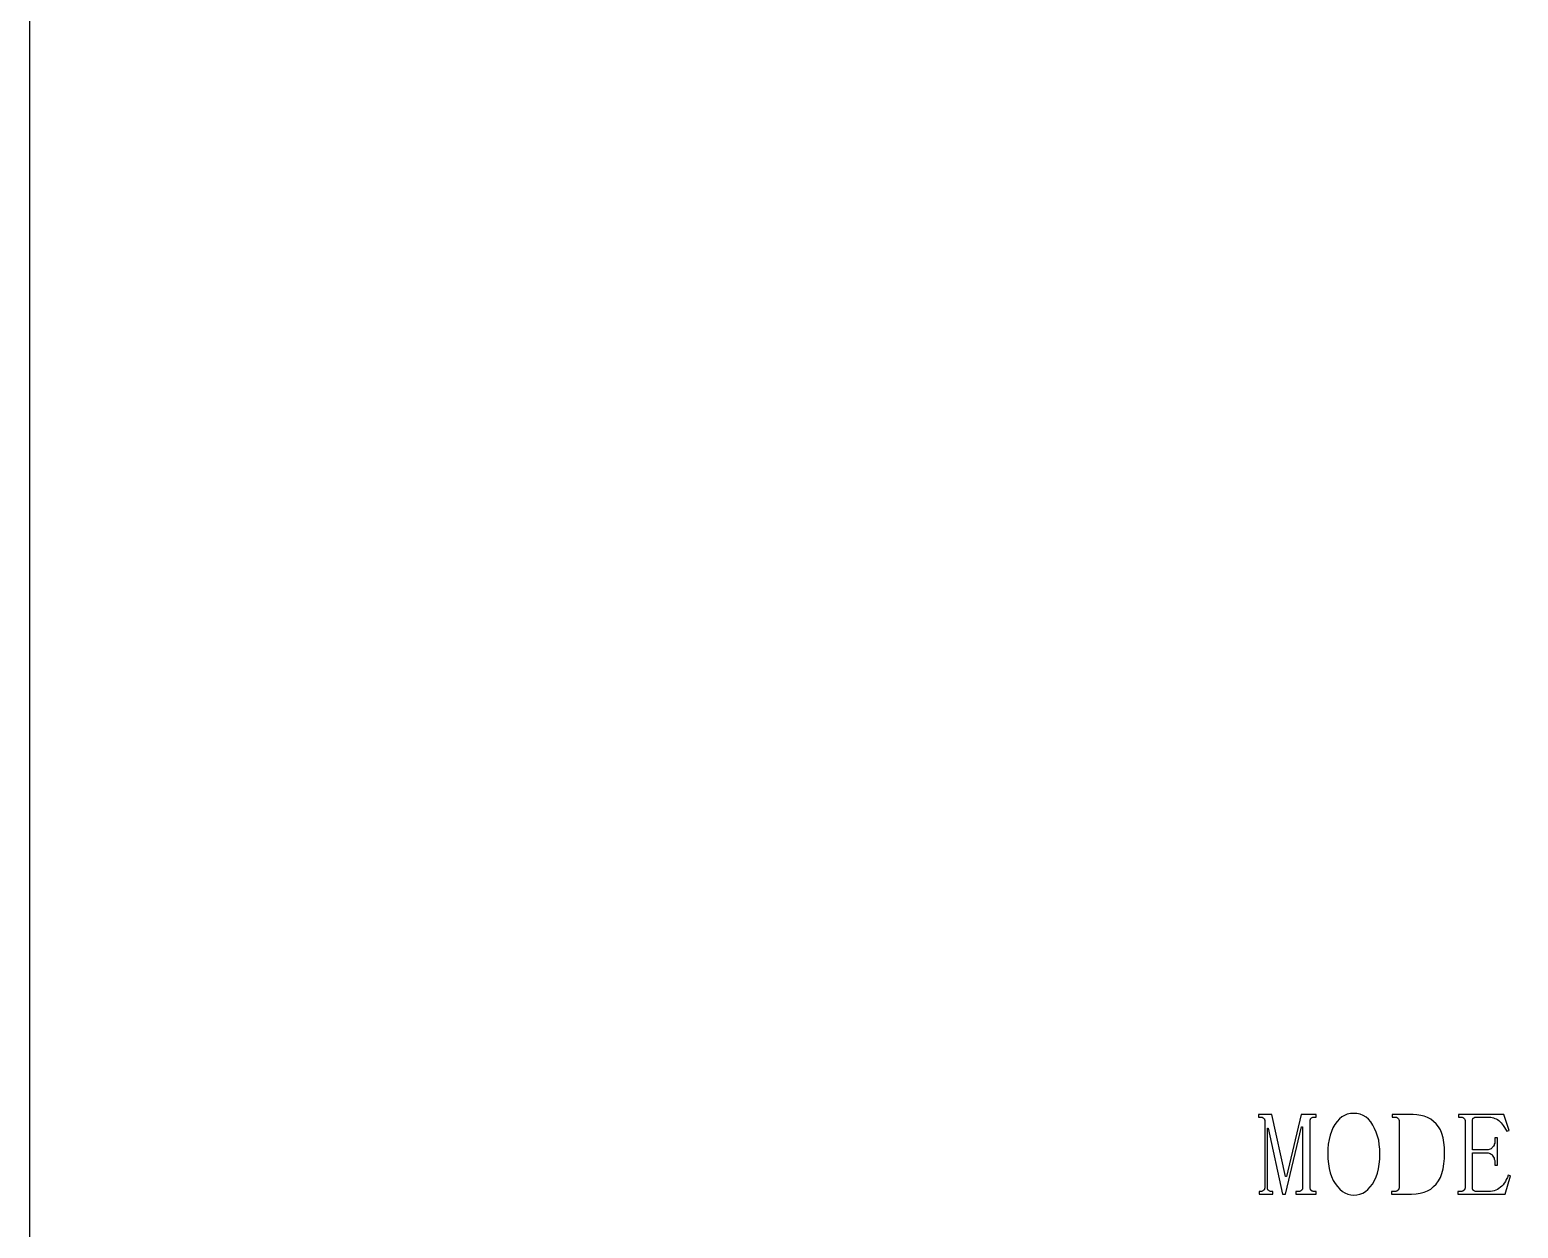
# Model space of a CAD drawing. Extents: x -275 to 275, y -225 to 225.
# Drawn here: x -275 to -205.7, y -168.3 to -112.5 of the extents above; entities that cross this region are included whole.
import ezdxf

# ---------------------------------------------------------------- set-up
doc = ezdxf.new("R2010")
doc.units = 0
doc.header["$MEASUREMENT"] = 0
doc.layers.get('0').update_dxf_attribs({"linetype": 'CONTINUOUS'})

msp = doc.modelspace()

# ---------------------------------------------------------------- linework, layer by layer
msp.add_lwpolyline([(-275, 224, -0.414214), (-273.99998, 225), (-273.99998, 225), (273.99998, 225), (273.99998, 225, -0.414214), (275, 224), (275, 224), (275, -224), (275, -224, -0.414214), (273.99998, -225), (273.99998, -225), (-273.99998, -225), (-273.99998, -225, -0.414214), (-275, -224), (-275, -224), (-275, 224)], format="xyb")
for points in [[(-215.4, -166.42), (-215.4, -166.39), (-215.4, -166.39), (-215.4, -163.28), (-215.4, -163.28), (-215.4, -163.26), (-215.4, -163.26), (-215.4, -163.24), (-215.4, -163.24), (-215.39, -163.22), (-215.39, -163.22), (-215.39, -163.2), (-215.39, -163.2), (-215.38, -163.19), (-215.38, -163.19), (-215.37, -163.17), (-215.37, -163.17), (-215.36, -163.16), (-215.36, -163.16), (-215.34, -163.15), (-215.34, -163.15), (-215.33, -163.14), (-215.33, -163.14), (-215.3, -163.13), (-215.3, -163.13), (-215.28, -163.12), (-215.28, -163.12), (-215.26, -163.12), (-215.26, -163.12), (-215.23, -163.12), (-215.23, -163.12), (-215.21, -163.12), (-215.21, -163.12), (-215.12, -163.12), (-215.12, -163.12), (-215.12, -162.99), (-215.12, -162.99), (-215.82, -162.99), (-215.82, -162.99), (-216.5, -165.87), (-216.5, -165.87), (-216.54, -165.87), (-216.54, -165.87), (-217.18, -162.99), (-217.18, -162.99), (-217.8, -162.99), (-217.8, -162.99), (-217.8, -163.12), (-217.8, -163.12), (-217.72, -163.12), (-217.72, -163.12), (-217.69, -163.12), (-217.69, -163.12), (-217.66, -163.12), (-217.66, -163.12), (-217.64, -163.12), (-217.64, -163.12), (-217.62, -163.13), (-217.62, -163.13), (-217.6, -163.14), (-217.6, -163.14), (-217.58, -163.15), (-217.58, -163.15), (-217.57, -163.16), (-217.57, -163.16), (-217.55, -163.17), (-217.55, -163.17), (-217.54, -163.19), (-217.54, -163.19), (-217.53, -163.2), (-217.53, -163.2), (-217.52, -163.22), (-217.52, -163.22), (-217.52, -163.24), (-217.52, -163.24), (-217.51, -163.26), (-217.51, -163.26), (-217.51, -163.28), (-217.51, -163.28), (-217.51, -166.39), (-217.51, -166.39), (-217.51, -166.42), (-217.51, -166.42), (-217.52, -166.44), (-217.52, -166.44), (-217.52, -166.46), (-217.52, -166.46), (-217.53, -166.48), (-217.53, -166.48), (-217.54, -166.49), (-217.54, -166.49), (-217.55, -166.51), (-217.55, -166.51), (-217.57, -166.52), (-217.57, -166.52), (-217.58, -166.53), (-217.58, -166.53), (-217.6, -166.55), (-217.6, -166.55), (-217.62, -166.56), (-217.62, -166.56), (-217.64, -166.56), (-217.64, -166.56), (-217.66, -166.57), (-217.66, -166.57), (-217.69, -166.57), (-217.69, -166.57), (-217.72, -166.57), (-217.72, -166.57), (-217.78, -166.57), (-217.78, -166.57), (-217.78, -166.7), (-217.78, -166.7), (-217.14, -166.7), (-217.14, -166.7), (-217.14, -166.57), (-217.14, -166.57), (-217.19, -166.57), (-217.19, -166.57), (-217.22, -166.57), (-217.22, -166.57), (-217.25, -166.57), (-217.25, -166.57), (-217.27, -166.56), (-217.27, -166.56), (-217.29, -166.56), (-217.29, -166.56), (-217.31, -166.55), (-217.31, -166.55), (-217.33, -166.53), (-217.33, -166.53), (-217.35, -166.52), (-217.35, -166.52), (-217.36, -166.51), (-217.36, -166.51), (-217.37, -166.49), (-217.37, -166.49), (-217.37, -166.48), (-217.37, -166.48), (-217.38, -166.46), (-217.38, -166.46), (-217.38, -166.44), (-217.38, -166.44), (-217.39, -166.42), (-217.39, -166.42), (-217.39, -166.39), (-217.39, -166.39), (-217.39, -163.62), (-217.39, -163.62), (-217.35, -163.62), (-217.35, -163.62), (-216.68, -166.7), (-216.68, -166.7), (-216.54, -166.7), (-216.54, -166.7), (-215.8, -163.56), (-215.8, -163.56), (-215.75, -163.56), (-215.75, -163.56), (-215.75, -166.39), (-215.75, -166.39), (-215.75, -166.42), (-215.75, -166.42), (-215.75, -166.44), (-215.75, -166.44), (-215.76, -166.46), (-215.76, -166.46), (-215.77, -166.48), (-215.77, -166.48), (-215.78, -166.49), (-215.78, -166.49), (-215.79, -166.51), (-215.79, -166.51), (-215.8, -166.52), (-215.8, -166.52), (-215.82, -166.53), (-215.82, -166.53), (-215.83, -166.55), (-215.83, -166.55), (-215.85, -166.56), (-215.85, -166.56), (-215.87, -166.56), (-215.87, -166.56), (-215.9, -166.57), (-215.9, -166.57), (-215.93, -166.57), (-215.93, -166.57), (-215.96, -166.57), (-215.96, -166.57), (-216.07, -166.57), (-216.07, -166.57), (-216.07, -166.7), (-216.07, -166.7), (-215.12, -166.7), (-215.12, -166.7), (-215.12, -166.57), (-215.12, -166.57), (-215.21, -166.57), (-215.21, -166.57), (-215.23, -166.57), (-215.23, -166.57), (-215.26, -166.57), (-215.26, -166.57), (-215.28, -166.56), (-215.28, -166.56), (-215.3, -166.56), (-215.3, -166.56), (-215.33, -166.55), (-215.33, -166.55), (-215.34, -166.53), (-215.34, -166.53), (-215.36, -166.52), (-215.36, -166.52), (-215.37, -166.51), (-215.37, -166.51), (-215.38, -166.49), (-215.38, -166.49), (-215.39, -166.48), (-215.39, -166.48), (-215.39, -166.46), (-215.39, -166.46), (-215.4, -166.44), (-215.4, -166.44), (-215.4, -166.42)], [(-213.37, -162.94), (-213.52, -162.95), (-213.52, -162.95), (-213.67, -162.98), (-213.67, -162.98), (-213.8, -163.03), (-213.8, -163.03), (-213.93, -163.1), (-213.93, -163.1), (-214.04, -163.2), (-214.04, -163.2), (-214.15, -163.31), (-214.15, -163.31), (-214.25, -163.45), (-214.25, -163.45), (-214.34, -163.61), (-214.34, -163.61), (-214.41, -163.78), (-214.41, -163.78), (-214.47, -163.96), (-214.47, -163.96), (-214.52, -164.16), (-214.52, -164.16), (-214.56, -164.37), (-214.56, -164.37), (-214.58, -164.59), (-214.58, -164.59), (-214.58, -165.06), (-214.58, -165.06), (-214.55, -165.29), (-214.55, -165.29), (-214.52, -165.5), (-214.52, -165.5), (-214.47, -165.7), (-214.47, -165.7), (-214.41, -165.88), (-214.41, -165.88), (-214.33, -166.06), (-214.33, -166.06), (-214.24, -166.21), (-214.24, -166.21), (-214.13, -166.35), (-214.13, -166.35), (-214.02, -166.47), (-214.02, -166.47), (-213.9, -166.57), (-213.9, -166.57), (-213.78, -166.64), (-213.78, -166.64), (-213.65, -166.7), (-213.65, -166.7), (-213.51, -166.73), (-213.51, -166.73), (-213.37, -166.74), (-213.37, -166.74), (-213.23, -166.73), (-213.23, -166.73), (-213.09, -166.7), (-213.09, -166.7), (-212.95, -166.65), (-212.95, -166.65), (-212.83, -166.57), (-212.83, -166.57), (-212.71, -166.48), (-212.71, -166.48), (-212.6, -166.36), (-212.6, -166.36), (-212.5, -166.23), (-212.5, -166.23), (-212.41, -166.07), (-212.41, -166.07), (-212.33, -165.9), (-212.33, -165.9), (-212.27, -165.72), (-212.27, -165.72), (-212.22, -165.52), (-212.22, -165.52), (-212.18, -165.3), (-212.18, -165.3), (-212.16, -165.07), (-212.16, -165.07), (-212.15, -164.82), (-212.15, -164.82), (-212.16, -164.6), (-212.16, -164.6), (-212.18, -164.39), (-212.18, -164.39), (-212.21, -164.19), (-212.21, -164.19), (-212.26, -164), (-212.26, -164), (-212.32, -163.81), (-212.32, -163.81), (-212.4, -163.64), (-212.4, -163.64), (-212.49, -163.48), (-212.49, -163.48), (-212.58, -163.33), (-212.58, -163.33), (-212.69, -163.21), (-212.69, -163.21), (-212.8, -163.11), (-212.8, -163.11), (-212.93, -163.04), (-212.93, -163.04), (-213.07, -162.98), (-213.07, -162.98), (-213.22, -162.95), (-213.22, -162.95), (-213.37, -162.94)], [(-210.61, -162.99), (-211.58, -162.99), (-211.58, -162.99), (-211.58, -163.12), (-211.58, -163.12), (-211.38, -163.12), (-211.38, -163.12), (-211.36, -163.13), (-211.36, -163.13), (-211.35, -163.14), (-211.35, -163.14), (-211.33, -163.15), (-211.33, -163.15), (-211.32, -163.16), (-211.32, -163.16), (-211.3, -163.17), (-211.3, -163.17), (-211.29, -163.19), (-211.29, -163.19), (-211.28, -163.2), (-211.28, -163.2), (-211.27, -163.22), (-211.27, -163.22), (-211.27, -163.24), (-211.27, -163.24), (-211.26, -163.26), (-211.26, -163.26), (-211.26, -166.42), (-211.26, -166.42), (-211.27, -166.44), (-211.27, -166.44), (-211.27, -166.46), (-211.27, -166.46), (-211.28, -166.48), (-211.28, -166.48), (-211.29, -166.49), (-211.29, -166.49), (-211.3, -166.51), (-211.3, -166.51), (-211.32, -166.52), (-211.32, -166.52), (-211.35, -166.55), (-211.35, -166.55), (-211.37, -166.56), (-211.37, -166.56), (-211.39, -166.56), (-211.39, -166.56), (-211.41, -166.57), (-211.41, -166.57), (-211.61, -166.57), (-211.61, -166.57), (-211.61, -166.7), (-211.61, -166.7), (-210.68, -166.7), (-210.68, -166.7), (-210.47, -166.69), (-210.47, -166.69), (-210.28, -166.66), (-210.28, -166.66), (-210.1, -166.61), (-210.1, -166.61), (-209.94, -166.55), (-209.94, -166.55), (-209.79, -166.46), (-209.79, -166.46), (-209.66, -166.35), (-209.66, -166.35), (-209.54, -166.23), (-209.54, -166.23), (-209.43, -166.08), (-209.43, -166.08), (-209.34, -165.92), (-209.34, -165.92), (-209.27, -165.73), (-209.27, -165.73), (-209.21, -165.52), (-209.21, -165.52), (-209.17, -165.29), (-209.17, -165.29), (-209.15, -165.04), (-209.15, -165.04), (-209.14, -164.77), (-209.14, -164.77), (-209.15, -164.52), (-209.15, -164.52), (-209.17, -164.29), (-209.17, -164.29), (-209.21, -164.07), (-209.21, -164.07), (-209.27, -163.88), (-209.27, -163.88), (-209.34, -163.71), (-209.34, -163.71), (-209.43, -163.56), (-209.43, -163.56), (-209.54, -163.42), (-209.54, -163.42), (-209.66, -163.31), (-209.66, -163.31), (-209.79, -163.21), (-209.79, -163.21), (-209.93, -163.13), (-209.93, -163.13), (-210.09, -163.07), (-210.09, -163.07), (-210.25, -163.03), (-210.25, -163.03), (-210.43, -163), (-210.43, -163), (-210.61, -162.99)], [(-208.5, -162.99), (-208.5, -163.12), (-208.5, -163.12), (-208.4, -163.12), (-208.4, -163.12), (-208.37, -163.12), (-208.37, -163.12), (-208.34, -163.12), (-208.34, -163.12), (-208.32, -163.12), (-208.32, -163.12), (-208.3, -163.13), (-208.3, -163.13), (-208.28, -163.14), (-208.28, -163.14), (-208.26, -163.15), (-208.26, -163.15), (-208.25, -163.16), (-208.25, -163.16), (-208.23, -163.17), (-208.23, -163.17), (-208.22, -163.19), (-208.22, -163.19), (-208.21, -163.2), (-208.21, -163.2), (-208.2, -163.22), (-208.2, -163.22), (-208.2, -163.24), (-208.2, -163.24), (-208.19, -163.26), (-208.19, -163.26), (-208.19, -163.28), (-208.19, -163.28), (-208.19, -166.39), (-208.19, -166.39), (-208.19, -166.42), (-208.19, -166.42), (-208.2, -166.44), (-208.2, -166.44), (-208.2, -166.46), (-208.2, -166.46), (-208.21, -166.48), (-208.21, -166.48), (-208.22, -166.49), (-208.22, -166.49), (-208.23, -166.51), (-208.23, -166.51), (-208.25, -166.52), (-208.25, -166.52), (-208.26, -166.53), (-208.26, -166.53), (-208.28, -166.55), (-208.28, -166.55), (-208.3, -166.56), (-208.3, -166.56), (-208.32, -166.56), (-208.32, -166.56), (-208.34, -166.57), (-208.34, -166.57), (-208.37, -166.57), (-208.37, -166.57), (-208.4, -166.57), (-208.4, -166.57), (-208.53, -166.57), (-208.53, -166.57), (-208.53, -166.7), (-208.53, -166.7), (-206.32, -166.7), (-206.32, -166.7), (-206.07, -165.85), (-206.07, -165.85), (-206.18, -165.81), (-206.18, -165.81), (-206.22, -165.92), (-206.22, -165.92), (-206.27, -166.02), (-206.27, -166.02), (-206.31, -166.11), (-206.31, -166.11), (-206.37, -166.19), (-206.37, -166.19), (-206.42, -166.26), (-206.42, -166.26), (-206.48, -166.32), (-206.48, -166.32), (-206.54, -166.38), (-206.54, -166.38), (-206.61, -166.43), (-206.61, -166.43), (-206.68, -166.48), (-206.68, -166.48), (-206.75, -166.51), (-206.75, -166.51), (-206.83, -166.54), (-206.83, -166.54), (-206.91, -166.56), (-206.91, -166.56), (-207, -166.57), (-207, -166.57), (-207.1, -166.57), (-207.1, -166.57), (-207.65, -166.57), (-207.65, -166.57), (-207.68, -166.57), (-207.68, -166.57), (-207.7, -166.57), (-207.7, -166.57), (-207.73, -166.56), (-207.73, -166.56), (-207.75, -166.56), (-207.75, -166.56), (-207.77, -166.55), (-207.77, -166.55), (-207.79, -166.53), (-207.79, -166.53), (-207.8, -166.52), (-207.8, -166.52), (-207.82, -166.51), (-207.82, -166.51), (-207.83, -166.49), (-207.83, -166.49), (-207.83, -166.48), (-207.83, -166.48), (-207.84, -166.46), (-207.84, -166.46), (-207.84, -166.44), (-207.84, -166.44), (-207.85, -166.42), (-207.85, -166.42), (-207.85, -166.39), (-207.85, -166.39), (-207.85, -164.77), (-207.85, -164.77), (-207.22, -164.77), (-207.22, -164.77), (-207.16, -164.77), (-207.16, -164.77), (-207.11, -164.78), (-207.11, -164.78), (-207.06, -164.79), (-207.06, -164.79), (-207.02, -164.81), (-207.02, -164.81), (-206.98, -164.83), (-206.98, -164.83), (-206.95, -164.86), (-206.95, -164.86), (-206.92, -164.89), (-206.92, -164.89), (-206.89, -164.93), (-206.89, -164.93), (-206.86, -164.97), (-206.86, -164.97), (-206.84, -165.02), (-206.84, -165.02), (-206.83, -165.07), (-206.83, -165.07), (-206.81, -165.13), (-206.81, -165.13), (-206.81, -165.19), (-206.81, -165.19), (-206.8, -165.26), (-206.8, -165.26), (-206.8, -165.35), (-206.8, -165.35), (-206.68, -165.35), (-206.68, -165.35), (-206.68, -164.07), (-206.68, -164.07), (-206.8, -164.07), (-206.8, -164.07), (-206.8, -164.2), (-206.8, -164.2), (-206.81, -164.26), (-206.81, -164.26), (-206.81, -164.32), (-206.81, -164.32), (-206.83, -164.37), (-206.83, -164.37), (-206.84, -164.42), (-206.84, -164.42), (-206.86, -164.46), (-206.86, -164.46), (-206.89, -164.5), (-206.89, -164.5), (-206.92, -164.53), (-206.92, -164.53), (-206.95, -164.56), (-206.95, -164.56), (-206.98, -164.59), (-206.98, -164.59), (-207.02, -164.61), (-207.02, -164.61), (-207.06, -164.62), (-207.06, -164.62), (-207.11, -164.64), (-207.11, -164.64), (-207.16, -164.64), (-207.16, -164.64), (-207.22, -164.64), (-207.22, -164.64), (-207.85, -164.64), (-207.85, -164.64), (-207.85, -163.28), (-207.85, -163.28), (-207.85, -163.26), (-207.85, -163.26), (-207.84, -163.24), (-207.84, -163.24), (-207.84, -163.22), (-207.84, -163.22), (-207.83, -163.2), (-207.83, -163.2), (-207.83, -163.19), (-207.83, -163.19), (-207.82, -163.17), (-207.82, -163.17), (-207.8, -163.16), (-207.8, -163.16), (-207.79, -163.15), (-207.79, -163.15), (-207.77, -163.14), (-207.77, -163.14), (-207.75, -163.13), (-207.75, -163.13), (-207.73, -163.12), (-207.73, -163.12), (-207.7, -163.12), (-207.7, -163.12), (-207.68, -163.12), (-207.68, -163.12), (-207.65, -163.12), (-207.65, -163.12), (-207.05, -163.12), (-207.05, -163.12), (-206.99, -163.12), (-206.99, -163.12), (-206.92, -163.13), (-206.92, -163.13), (-206.86, -163.14), (-206.86, -163.14), (-206.8, -163.17), (-206.8, -163.17), (-206.74, -163.19), (-206.74, -163.19), (-206.68, -163.23), (-206.68, -163.23), (-206.62, -163.27), (-206.62, -163.27), (-206.57, -163.32), (-206.57, -163.32), (-206.51, -163.38), (-206.51, -163.38), (-206.46, -163.44), (-206.46, -163.44), (-206.41, -163.51), (-206.41, -163.51), (-206.35, -163.59), (-206.35, -163.59), (-206.3, -163.68), (-206.3, -163.68), (-206.25, -163.77), (-206.25, -163.77), (-206.14, -163.73), (-206.14, -163.73), (-206.39, -162.99), (-206.39, -162.99), (-208.5, -162.99)]]:
    msp.add_lwpolyline(points)

doc.saveas('drawing.dxf')
